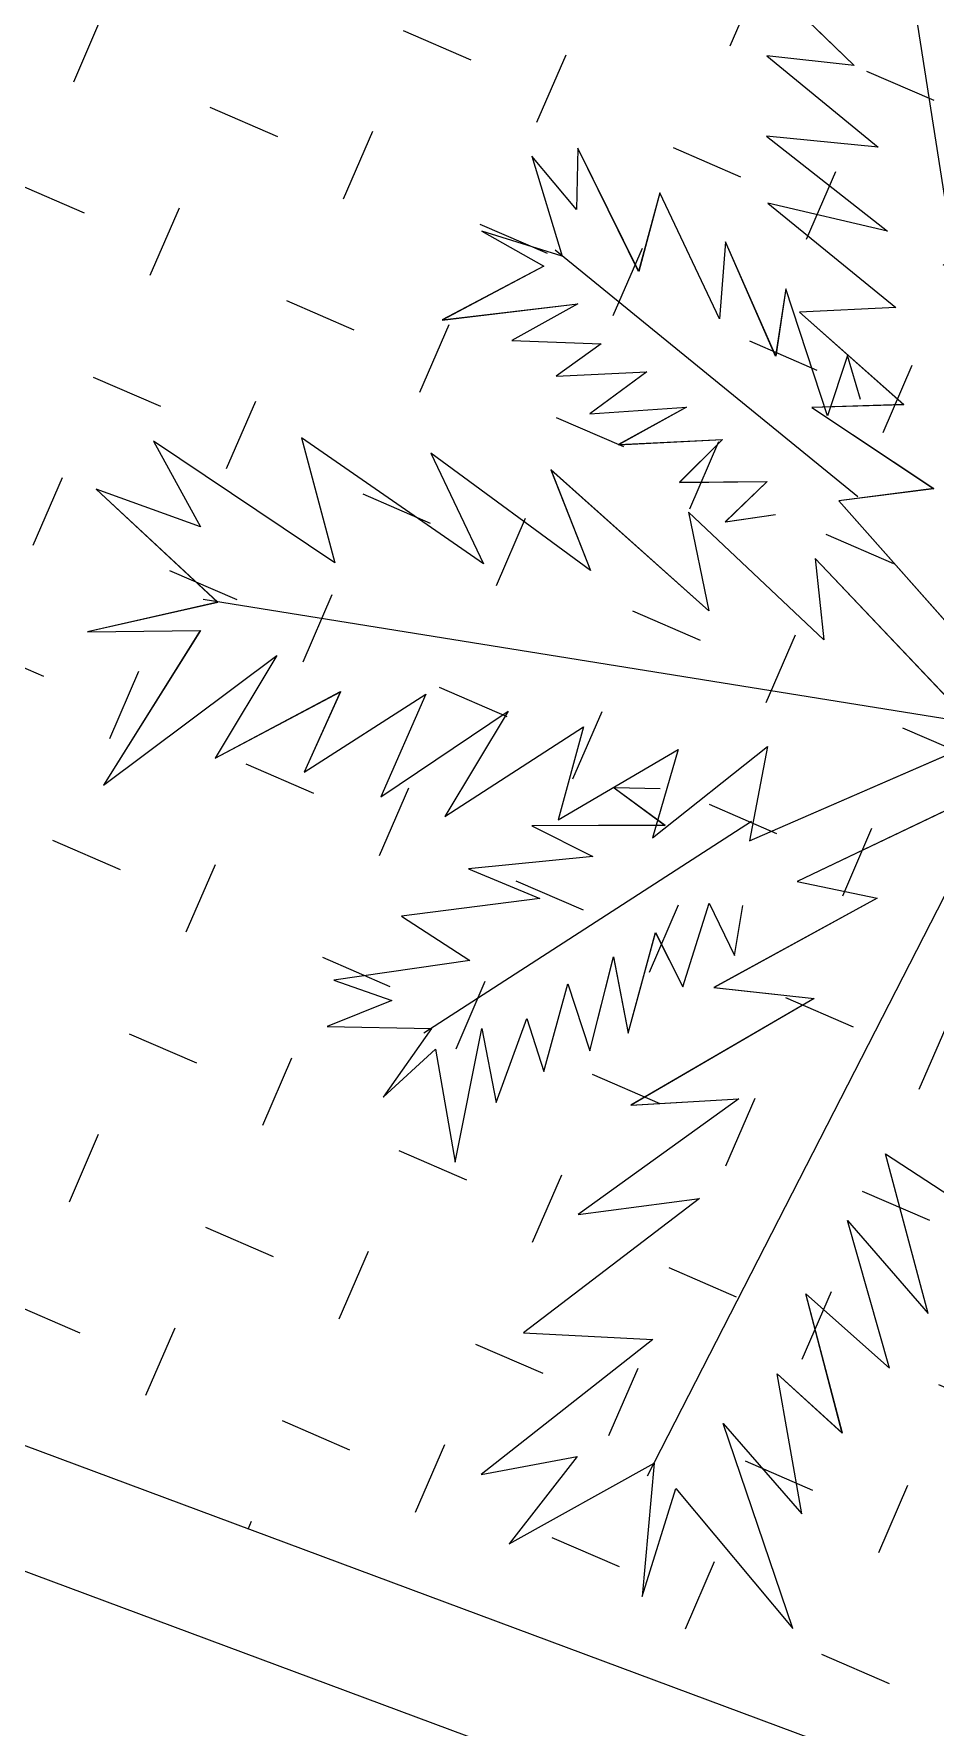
# Model space of a CAD drawing. Extents: x -2063571 to 559285, y 565862 to 1758715.
# Drawn here: x -2062798.1504 to -2062798.1117, y 566286.0753 to 566286.1478 of the extents above; entities that cross this region are included whole.
import ezdxf

# ---------------------------------------------------------------- set-up
doc = ezdxf.new("R2010")
doc.units = 0
doc.header["$MEASUREMENT"] = 0
for name, color, linetype, lineweight in [('CAY', 64, 'CONTINUOUS', 0), ('CHIA LO', 40, 'CONTINUOUS', 0), ('kichthuoc', 6, 'CONTINUOUS', 0), ('Lift', 1, 'CONTINUOUS', 0), ('Q-DUONG', 22, 'CONTINUOUS', 0)]:
    doc.layers.add(name, color=color, linetype=linetype, lineweight=lineweight)
pattern_1 = [(336.581345463, (-5630456.878, 1390305.53873), (0.328767986843, 0.130044649361), [0.125, -0.375]), (66.581345463, (-5630456.84548, 1390305.45654), (-0.130044649361, 0.328767986843), [0.125, -0.375])]

# ---------------------------------------------------------------- blocks, each defined once
blk = doc.blocks.new('cay CAU VUA')
at = {"layer": 'CAY'}
for p, q in [((-755.8692, 239.7561), (-752.7429, 240.2011)), ((-755.8692, 239.7561), (-758.1368, 237.5585)), ((-755.8692, 239.7561), (-754.4799, 236.9203)), ((-754.9908, 239.0967), (-753.6224, 238.5461)), ((-756.2248, 238.7169), (-756.3256, 237.2453))]:
    blk.add_line(p, q, dxfattribs=at)
for points in [[(-755.7215, 239.825), (-754.9054, 239.368), (-755.0277, 239.6518), (-754.3969, 239.3423), (-754.581, 239.6751), (-753.8522, 239.343), (-754.1077, 239.662), (-753.4002, 239.4175), (-753.7143, 239.7579), (-752.9161, 239.5068), (-753.1769, 239.9207), (-752.3862, 239.6857), (-752.6513, 239.9419), (-752.2335, 239.9225), (-752.7982, 240.1947), (-752.361, 240.4473), (-752.7672, 240.3162), (-752.5908, 240.9827), (-753.0711, 240.3207), (-752.9641, 240.76), (-753.3417, 240.3794), (-753.3009, 240.7101), (-753.652, 240.2932), (-753.6047, 240.7144), (-753.9687, 240.2624), (-753.8574, 240.7135), (-754.2576, 240.2348), (-754.2711, 240.5985)], [(-757.6293, 237.2363), (-757.5475, 237.7662), (-757.3862, 237.4747), (-757.3471, 238.0183), (-757.1378, 237.6498), (-757.1091, 238.2294), (-756.934, 237.799), (-756.8916, 238.4215), (-756.6668, 238.1352), (-756.609, 238.6582), (-756.3997, 238.3804), (-756.4155, 238.9343), (-756.1703, 238.667), (-755.9481, 239.6135), (-756.8769, 239.5035), (-756.6112, 239.3458), (-757.3034, 239.2255), (-756.9589, 239.0645), (-757.7437, 238.9047), (-757.3495, 238.7968), (-758.0656, 238.5788), (-757.6114, 238.488), (-758.4048, 238.2219)], [(-754.8919, 238.743), (-754.7953, 238.599), (-754.7909, 238.8385), (-754.4979, 238.4277), (-754.5368, 238.6822), (-754.2279, 238.3258), (-754.292, 238.6105), (-753.9357, 238.222), (-753.9475, 238.53), (-753.5902, 238.1526), (-753.6541, 238.3759), (-753.4324, 238.2336), (-753.6546, 238.56), (-753.3365, 238.56), (-753.5994, 238.6166), (-753.293, 238.9245), (-753.7637, 238.7148), (-753.5669, 238.9207), (-753.8928, 238.8321), (-753.7664, 238.9996), (-754.0893, 238.8829), (-753.9307, 239.0978), (-754.2717, 238.9659), (-754.0688, 239.1769), (-754.438, 239.0419), (-754.3307, 239.2446), (-754.6466, 239.144), (-754.5403, 239.3356), (-754.7128, 239.2528)], [(-756.5307, 238.5136), (-756.6378, 238.3772), (-756.4086, 238.447), (-756.7088, 238.0415), (-756.4787, 238.1571), (-756.7222, 237.7532), (-756.4713, 237.9021), (-756.7307, 237.4431), (-756.4414, 237.5496), (-756.69, 237.0932), (-756.4973, 237.2229), (-756.5641, 236.968), (-756.3223, 237.2803), (-756.224, 236.9777), (-756.2515, 237.2452), (-755.864, 237.0491), (-756.2089, 237.4319), (-755.9522, 237.3083), (-756.1371, 237.591), (-755.9388, 237.5224), (-756.1496, 237.7935), (-755.8962, 237.7091), (-756.127, 237.9926), (-755.8637, 237.8649), (-756.1061, 238.1743), (-755.8802, 238.1349), (-756.0735, 238.4042), (-755.8585, 238.3623), (-755.9904, 238.5008)]]:
    blk.add_lwpolyline(points, dxfattribs=at)
blk.add_lwpolyline([(-755.758, 239.637), (-755.9404, 238.7196), (-755.7083, 238.9236), (-755.8078, 238.228), (-755.5481, 238.506), (-755.6387, 237.7102), (-755.4143, 238.0518), (-755.4282, 237.3033), (-755.2016, 237.7072), (-755.1936, 236.8705), (-754.8806, 237.2465), (-754.8598, 236.4218), (-754.6981, 236.7532), (-754.5874, 236.3498), (-754.5031, 236.971), (-754.1277, 236.6332), (-754.3779, 236.979), (-753.6895, 237.0171), (-754.4675, 237.2694), (-754.0166, 237.3034), (-754.4953, 237.545), (-754.1682, 237.6083), (-754.6732, 237.8134), (-754.258, 237.8986), (-754.8003, 238.105), (-754.3369, 238.1386), (-754.9158, 238.3713), (-754.5741, 238.4966), (-755.0536, 238.7132), (-754.7248, 238.8264), (-755.2565, 238.9825), (-754.9264, 239.1331)], close=True, dxfattribs=at)
blk = doc.blocks.new('MB')
at = {"layer": 'Lift'}
h = blk.add_hatch(dxfattribs=at)
h.set_pattern_fill('CROSS', color=8, angle=336.5813, style=0)
h.set_pattern_definition([(336.581345463, (-5630456.878, 1390305.53873), (0.328767986843, 0.130044649361), [0.125, -0.375]), (66.581345463, (-5630456.84548, 1390305.45654), (-0.130044649361, 0.328767986843), [0.125, -0.375])])
h.paths.add_polyline_path([(336.9824, 626.3148, 0.414214), (335.9239, 628.6298), (327.3961, 631.8058, 0.414214), (325.081, 630.7473), (323.8944, 627.561, 0.414214), (324.953, 625.2459), (333.4807, 622.0699, 0.414214), (335.7958, 623.1285)])
h.paths.add_polyline_path([(328.9633, 627.4239), (330.9821, 626.672), (331.1139, 627.0258), (329.0951, 627.7777)], flags=24)
h = blk.add_hatch(dxfattribs=at)
h.set_pattern_fill('CROSS', color=8, angle=336.5813, style=0)
h.set_pattern_definition(pattern_1)
h.paths.add_polyline_path([(336.9824, 626.3148, 0.414214), (335.9239, 628.6298), (327.3961, 631.8058, 0.414214), (325.081, 630.7473), (323.8944, 627.561, 0.414214), (324.953, 625.2459), (333.4807, 622.0699, 0.414214), (335.7958, 623.1285)])
h.paths.add_polyline_path([(328.9633, 627.4239), (330.9821, 626.672), (331.1139, 627.0258), (329.0951, 627.7777)], flags=24)
h = blk.add_hatch(dxfattribs=at)
h.set_pattern_fill('CROSS', color=8, angle=336.5813, style=0)
h.set_pattern_definition(pattern_1)
h.paths.add_polyline_path([(336.9824, 626.3148, 0.414214), (335.9239, 628.6298), (327.3961, 631.8058, 0.414214), (325.081, 630.7473), (323.8944, 627.561, 0.414214), (324.953, 625.2459), (333.4807, 622.0699, 0.414214), (335.7958, 623.1285)])
h.paths.add_polyline_path([(328.9633, 627.4239), (330.9821, 626.672), (331.1139, 627.0258), (329.0951, 627.7777)], flags=24)
h = blk.add_hatch(dxfattribs=at)
h.set_pattern_fill('CROSS', color=8, angle=336.5813, style=0)
h.set_pattern_definition(pattern_1)
h.paths.add_polyline_path([(336.9824, 626.3148, 0.414214), (335.9239, 628.6298), (327.3961, 631.8058, 0.414214), (325.081, 630.7473), (323.8944, 627.561, 0.414214), (324.953, 625.2459), (333.4807, 622.0699, 0.414214), (335.7958, 623.1285)])
h.paths.add_polyline_path([(328.9633, 627.4239), (330.9821, 626.672), (331.1139, 627.0258), (329.0951, 627.7777)], flags=24)
h = blk.add_hatch(dxfattribs=at)
h.set_pattern_fill('CROSS', color=8, angle=336.5813, style=0)
h.set_pattern_definition(pattern_1)
h.paths.add_polyline_path([(336.9824, 626.3148, 0.414214), (335.9239, 628.6298), (327.3961, 631.8058, 0.414214), (325.081, 630.7473), (323.8944, 627.561, 0.414214), (324.953, 625.2459), (333.4807, 622.0699, 0.414214), (335.7958, 623.1285)])
h.paths.add_polyline_path([(328.9633, 627.4239), (330.9821, 626.672), (331.1139, 627.0258), (329.0951, 627.7777)], flags=24)
h = blk.add_hatch(dxfattribs=at)
h.set_pattern_fill('CROSS', color=8, angle=336.5813, style=0)
h.set_pattern_definition(pattern_1)
h.paths.add_polyline_path([(336.9824, 626.3148, 0.414214), (335.9239, 628.6298), (327.3961, 631.8058, 0.414214), (325.081, 630.7473), (323.8944, 627.561, 0.414214), (324.953, 625.2459), (333.4807, 622.0699, 0.414214), (335.7958, 623.1285)])
h.paths.add_polyline_path([(328.9633, 627.4239), (330.9821, 626.672), (331.1139, 627.0258), (329.0951, 627.7777)], flags=24)
h = blk.add_hatch(dxfattribs=at)
h.set_pattern_fill('CROSS', color=8, angle=336.5813, style=0)
h.set_pattern_definition(pattern_1)
h.paths.add_polyline_path([(336.9824, 626.3148, 0.414214), (335.9239, 628.6298), (327.3961, 631.8058, 0.414214), (325.081, 630.7473), (323.8944, 627.561, 0.414214), (324.953, 625.2459), (333.4807, 622.0699, 0.414214), (335.7958, 623.1285)])
h.paths.add_polyline_path([(328.9633, 627.4239), (330.9821, 626.672), (331.1139, 627.0258), (329.0951, 627.7777)], flags=24)
at = {"layer": 'CAY', "color": 8}
for p, q in [((329.5239, 625.3921, 0), (329.3049, 626.7961, 0)), ((329.5239, 625.3921, 0), (329.3049, 626.7961, 0)), ((329.5239, 625.3921, 0), (329.3049, 626.7961, 0)), ((329.5239, 625.3921, 0), (329.3049, 626.7961, 0)), ((329.5239, 625.3921, 0), (329.3049, 626.7961, 0)), ((329.0547, 626.6932, 0), (329.2282, 626.5256, 0)), ((329.0547, 626.6932, 0), (329.2282, 626.5256, 0)), ((329.0547, 626.6932, 0), (329.2282, 626.5256, 0)), ((329.0547, 626.6932, 0), (329.2282, 626.5256, 0)), ((329.0547, 626.6932, 0), (329.2282, 626.5256, 0)), ((329.2282, 626.5256, 0), (329.0792, 626.5419, 0)), ((329.0792, 626.5419, 0), (329.2689, 626.3865, 0)), ((329.2282, 626.5256, 0), (329.0792, 626.5419, 0)), ((329.0792, 626.5419, 0), (329.2689, 626.3865, 0)), ((329.2282, 626.5256, 0), (329.0792, 626.5419, 0)), ((329.0792, 626.5419, 0), (329.2689, 626.3865, 0)), ((329.2282, 626.5256, 0), (329.0792, 626.5419, 0)), ((329.0792, 626.5419, 0), (329.2689, 626.3865, 0)), ((329.2282, 626.5256, 0), (329.0792, 626.5419, 0)), ((329.0792, 626.5419, 0), (329.2689, 626.3865, 0)), ((328.7583, 626.3851, 0), (328.7559, 626.2806, 0)), ((328.7583, 626.3851, 0), (328.7559, 626.2806, 0)), ((328.7583, 626.3851, 0), (328.7559, 626.2806, 0)), ((328.7583, 626.3851, 0), (328.7559, 626.2806, 0)), ((328.7583, 626.3851, 0), (328.7559, 626.2806, 0)), ((328.8615, 626.1753, 0), (328.7583, 626.3851, 0)), ((328.8615, 626.1753, 0), (328.7583, 626.3851, 0)), ((328.8615, 626.1753, 0), (328.7583, 626.3851, 0)), ((328.8615, 626.1753, 0), (328.7583, 626.3851, 0)), ((328.8615, 626.1753, 0), (328.7583, 626.3851, 0)), ((329.2689, 626.3865, 0), (329.0791, 626.4052, 0)), ((329.0791, 626.4052, 0), (329.2847, 626.2442, 0)), ((329.2689, 626.3865, 0), (329.0791, 626.4052, 0)), ((329.0791, 626.4052, 0), (329.2847, 626.2442, 0)), ((329.2689, 626.3865, 0), (329.0791, 626.4052, 0)), ((329.0791, 626.4052, 0), (329.2847, 626.2442, 0)), ((329.2689, 626.3865, 0), (329.0791, 626.4052, 0)), ((329.0791, 626.4052, 0), (329.2847, 626.2442, 0)), ((329.2689, 626.3865, 0), (329.0791, 626.4052, 0)), ((329.0791, 626.4052, 0), (329.2847, 626.2442, 0)), ((328.7559, 626.2806, 0), (328.6796, 626.3713, 0)), ((328.6796, 626.3713, 0), (328.7316, 626.2014, 0)), ((328.7559, 626.2806, 0), (328.6796, 626.3713, 0)), ((328.6796, 626.3713, 0), (328.7316, 626.2014, 0)), ((328.7559, 626.2806, 0), (328.6796, 626.3713, 0)), ((328.6796, 626.3713, 0), (328.7316, 626.2014, 0)), ((328.7559, 626.2806, 0), (328.6796, 626.3713, 0)), ((328.6796, 626.3713, 0), (328.7316, 626.2014, 0)), ((328.7559, 626.2806, 0), (328.6796, 626.3713, 0)), ((328.6796, 626.3713, 0), (328.7316, 626.2014, 0)), ((328.8975, 626.3092, 0), (328.8615, 626.1753, 0)), ((328.8975, 626.3092, 0), (328.8615, 626.1753, 0)), ((328.8975, 626.3092, 0), (328.8615, 626.1753, 0)), ((328.8975, 626.3092, 0), (328.8615, 626.1753, 0)), ((328.8975, 626.3092, 0), (328.8615, 626.1753, 0)), ((328.9988, 626.0947, 0), (328.8975, 626.3092, 0)), ((328.9988, 626.0947, 0), (328.8975, 626.3092, 0)), ((328.9988, 626.0947, 0), (328.8975, 626.3092, 0)), ((328.9988, 626.0947, 0), (328.8975, 626.3092, 0)), ((328.9988, 626.0947, 0), (328.8975, 626.3092, 0)), ((329.2847, 626.2442, 0), (329.081, 626.2916, 0)), ((329.081, 626.2916, 0), (329.2988, 626.1144, 0)), ((329.2847, 626.2442, 0), (329.081, 626.2916, 0)), ((329.081, 626.2916, 0), (329.2988, 626.1144, 0)), ((329.2847, 626.2442, 0), (329.081, 626.2916, 0)), ((329.081, 626.2916, 0), (329.2988, 626.1144, 0)), ((329.2847, 626.2442, 0), (329.081, 626.2916, 0)), ((329.081, 626.2916, 0), (329.2988, 626.1144, 0)), ((329.2847, 626.2442, 0), (329.081, 626.2916, 0)), ((329.081, 626.2916, 0), (329.2988, 626.1144, 0)), ((328.7316, 626.2014, 0), (328.5949, 626.2438, 0)), ((328.5949, 626.2438, 0), (328.7003, 626.1844, 0)), ((328.7316, 626.2014, 0), (328.5949, 626.2438, 0)), ((328.5949, 626.2438, 0), (328.7003, 626.1844, 0)), ((328.7316, 626.2014, 0), (328.5949, 626.2438, 0)), ((328.5949, 626.2438, 0), (328.7003, 626.1844, 0)), ((328.7316, 626.2014, 0), (328.5949, 626.2438, 0)), ((328.5949, 626.2438, 0), (328.7003, 626.1844, 0)), ((328.7316, 626.2014, 0), (328.5949, 626.2438, 0)), ((328.5949, 626.2438, 0), (328.7003, 626.1844, 0)), ((329.2343, 625.7926, 0), (328.7196, 626.2117, 0)), ((329.2343, 625.7926, 0), (328.7196, 626.2117, 0)), ((329.2343, 625.7926, 0), (328.7196, 626.2117, 0)), ((329.2343, 625.7926, 0), (328.7196, 626.2117, 0)), ((329.2343, 625.7926, 0), (328.7196, 626.2117, 0)), ((329.0092, 626.2256, 0), (328.9988, 626.0947, 0)), ((329.0092, 626.2256, 0), (328.9988, 626.0947, 0)), ((329.0092, 626.2256, 0), (328.9988, 626.0947, 0)), ((329.0092, 626.2256, 0), (328.9988, 626.0947, 0)), ((329.0092, 626.2256, 0), (328.9988, 626.0947, 0)), ((329.0945, 626.0313, 0), (329.0092, 626.2256, 0)), ((329.0945, 626.0313, 0), (329.0092, 626.2256, 0)), ((329.0945, 626.0313, 0), (329.0092, 626.2256, 0)), ((329.0945, 626.0313, 0), (329.0092, 626.2256, 0)), ((329.0945, 626.0313, 0), (329.0092, 626.2256, 0)), ((328.7003, 626.1844, 0), (328.5276, 626.0929, 0)), ((328.7003, 626.1844, 0), (328.5276, 626.0929, 0)), ((328.7003, 626.1844, 0), (328.5276, 626.0929, 0)), ((328.7003, 626.1844, 0), (328.5276, 626.0929, 0)), ((328.7003, 626.1844, 0), (328.5276, 626.0929, 0)), ((328.5276, 626.0929, 0), (328.7579, 626.1203, 0)), ((328.5276, 626.0929, 0), (328.7579, 626.1203, 0)), ((328.5276, 626.0929, 0), (328.7579, 626.1203, 0)), ((328.5276, 626.0929, 0), (328.7579, 626.1203, 0)), ((328.5276, 626.0929, 0), (328.7579, 626.1203, 0)), ((328.7579, 626.1203, 0), (328.6458, 626.0581, 0)), ((328.7579, 626.1203, 0), (328.6458, 626.0581, 0)), ((328.7579, 626.1203, 0), (328.6458, 626.0581, 0)), ((328.7579, 626.1203, 0), (328.6458, 626.0581, 0)), ((328.7579, 626.1203, 0), (328.6458, 626.0581, 0)), ((329.1117, 626.1458, 0), (329.0945, 626.0313, 0)), ((329.1117, 626.1458, 0), (329.0945, 626.0313, 0)), ((329.1117, 626.1458, 0), (329.0945, 626.0313, 0)), ((329.1117, 626.1458, 0), (329.0945, 626.0313, 0)), ((329.1117, 626.1458, 0), (329.0945, 626.0313, 0)), ((329.1828, 625.9302, 0), (329.1117, 626.1458, 0)), ((329.1828, 625.9302, 0), (329.1117, 626.1458, 0)), ((329.1828, 625.9302, 0), (329.1117, 626.1458, 0)), ((329.1828, 625.9302, 0), (329.1117, 626.1458, 0)), ((329.1828, 625.9302, 0), (329.1117, 626.1458, 0)), ((329.2988, 626.1144, 0), (329.1352, 626.1061, 0)), ((329.2988, 626.1144, 0), (329.1352, 626.1061, 0)), ((329.2988, 626.1144, 0), (329.1352, 626.1061, 0)), ((329.2988, 626.1144, 0), (329.1352, 626.1061, 0)), ((329.2988, 626.1144, 0), (329.1352, 626.1061, 0)), ((329.1352, 626.1061, 0), (329.3125, 625.949, 0)), ((329.1352, 626.1061, 0), (329.3125, 625.949, 0)), ((329.1352, 626.1061, 0), (329.3125, 625.949, 0)), ((329.1352, 626.1061, 0), (329.3125, 625.949, 0)), ((329.1352, 626.1061, 0), (329.3125, 625.949, 0)), ((328.6458, 626.0581, 0), (328.7977, 626.0527, 0)), ((328.6458, 626.0581, 0), (328.7977, 626.0527, 0)), ((328.6458, 626.0581, 0), (328.7977, 626.0527, 0)), ((328.6458, 626.0581, 0), (328.7977, 626.0527, 0)), ((328.6458, 626.0581, 0), (328.7977, 626.0527, 0)), ((328.7977, 626.0527, 0), (328.721, 625.9975, 0)), ((328.7977, 626.0527, 0), (328.721, 625.9975, 0)), ((328.7977, 626.0527, 0), (328.721, 625.9975, 0)), ((328.7977, 626.0527, 0), (328.721, 625.9975, 0)), ((328.7977, 626.0527, 0), (328.721, 625.9975, 0)), ((328.721, 625.9975, 0), (328.8754, 626.0047, 0)), ((328.721, 625.9975, 0), (328.8754, 626.0047, 0)), ((328.721, 625.9975, 0), (328.8754, 626.0047, 0)), ((328.721, 625.9975, 0), (328.8754, 626.0047, 0)), ((328.721, 625.9975, 0), (328.8754, 626.0047, 0)), ((328.8754, 626.0047, 0), (328.7786, 625.9335, 0)), ((328.8754, 626.0047, 0), (328.7786, 625.9335, 0)), ((328.8754, 626.0047, 0), (328.7786, 625.9335, 0)), ((328.8754, 626.0047, 0), (328.7786, 625.9335, 0)), ((328.8754, 626.0047, 0), (328.7786, 625.9335, 0)), ((329.2167, 626.0326, 0), (329.1828, 625.9302, 0)), ((329.2167, 626.0326, 0), (329.1828, 625.9302, 0)), ((329.2167, 626.0326, 0), (329.1828, 625.9302, 0)), ((329.2167, 626.0326, 0), (329.1828, 625.9302, 0)), ((329.2167, 626.0326, 0), (329.1828, 625.9302, 0)), ((329.239, 625.9578, 0), (329.2167, 626.0326, 0)), ((329.239, 625.9578, 0), (329.2167, 626.0326, 0)), ((329.239, 625.9578, 0), (329.2167, 626.0326, 0)), ((329.239, 625.9578, 0), (329.2167, 626.0326, 0)), ((329.239, 625.9578, 0), (329.2167, 626.0326, 0)), ((329.3125, 625.949, 0), (329.156, 625.9442, 0)), ((329.3125, 625.949, 0), (329.156, 625.9442, 0)), ((329.3125, 625.949, 0), (329.156, 625.9442, 0)), ((329.3125, 625.949, 0), (329.156, 625.9442, 0)), ((329.3125, 625.949, 0), (329.156, 625.9442, 0)), ((328.7786, 625.9335, 0), (328.9427, 625.9447, 0)), ((328.7786, 625.9335, 0), (328.9427, 625.9447, 0)), ((328.7786, 625.9335, 0), (328.9427, 625.9447, 0)), ((328.7786, 625.9335, 0), (328.9427, 625.9447, 0)), ((328.7786, 625.9335, 0), (328.9427, 625.9447, 0)), ((328.9427, 625.9447, 0), (328.8274, 625.881, 0)), ((328.9427, 625.9447, 0), (328.8274, 625.881, 0)), ((328.9427, 625.9447, 0), (328.8274, 625.881, 0)), ((328.9427, 625.9447, 0), (328.8274, 625.881, 0)), ((328.9427, 625.9447, 0), (328.8274, 625.881, 0)), ((329.156, 625.9442, 0), (329.3637, 625.8062, 0)), ((329.156, 625.9442, 0), (329.3637, 625.8062, 0)), ((329.156, 625.9442, 0), (329.3637, 625.8062, 0)), ((329.156, 625.9442, 0), (329.3637, 625.8062, 0)), ((329.156, 625.9442, 0), (329.3637, 625.8062, 0)), ((328.5976, 625.6786, 0), (328.2879, 625.8929, 0)), ((328.2879, 625.8929, 0), (328.3449, 625.6802, 0)), ((328.5976, 625.6786, 0), (328.2879, 625.8929, 0)), ((328.2879, 625.8929, 0), (328.3449, 625.6802, 0)), ((328.5976, 625.6786, 0), (328.2879, 625.8929, 0)), ((328.2879, 625.8929, 0), (328.3449, 625.6802, 0)), ((328.5976, 625.6786, 0), (328.2879, 625.8929, 0)), ((328.2879, 625.8929, 0), (328.3449, 625.6802, 0)), ((328.5976, 625.6786, 0), (328.2879, 625.8929, 0)), ((328.2879, 625.8929, 0), (328.3449, 625.6802, 0)), ((328.8274, 625.881, 0), (329.004, 625.8898, 0)), ((328.8274, 625.881, 0), (329.004, 625.8898, 0)), ((328.8274, 625.881, 0), (329.004, 625.8898, 0)), ((328.8274, 625.881, 0), (329.004, 625.8898, 0)), ((328.8274, 625.881, 0), (329.004, 625.8898, 0)), ((329.004, 625.8898, 0), (328.9309, 625.817, 0)), ((329.004, 625.8898, 0), (328.9309, 625.817, 0)), ((329.004, 625.8898, 0), (328.9309, 625.817, 0)), ((329.004, 625.8898, 0), (328.9309, 625.817, 0)), ((329.004, 625.8898, 0), (328.9309, 625.817, 0)), ((328.3449, 625.6802, 0), (328.0364, 625.8867, 0)), ((328.0364, 625.8867, 0), (328.1162, 625.7412, 0)), ((328.3449, 625.6802, 0), (328.0364, 625.8867, 0)), ((328.0364, 625.8867, 0), (328.1162, 625.7412, 0)), ((328.3449, 625.6802, 0), (328.0364, 625.8867, 0)), ((328.0364, 625.8867, 0), (328.1162, 625.7412, 0)), ((328.3449, 625.6802, 0), (328.0364, 625.8867, 0)), ((328.0364, 625.8867, 0), (328.1162, 625.7412, 0)), ((328.3449, 625.6802, 0), (328.0364, 625.8867, 0)), ((328.0364, 625.8867, 0), (328.1162, 625.7412, 0)), ((328.7794, 625.6673, 0), (328.5079, 625.8668, 0)), ((328.5079, 625.8668, 0), (328.5976, 625.6786, 0)), ((328.7794, 625.6673, 0), (328.5079, 625.8668, 0)), ((328.5079, 625.8668, 0), (328.5976, 625.6786, 0)), ((328.7794, 625.6673, 0), (328.5079, 625.8668, 0)), ((328.5079, 625.8668, 0), (328.5976, 625.6786, 0)), ((328.7794, 625.6673, 0), (328.5079, 625.8668, 0)), ((328.5079, 625.8668, 0), (328.5976, 625.6786, 0)), ((328.7794, 625.6673, 0), (328.5079, 625.8668, 0)), ((328.5079, 625.8668, 0), (328.5976, 625.6786, 0)), ((328.9811, 625.5986, 0), (328.7121, 625.8385, 0)), ((328.7121, 625.8385, 0), (328.7794, 625.6673, 0)), ((328.9811, 625.5986, 0), (328.7121, 625.8385, 0)), ((328.7121, 625.8385, 0), (328.7794, 625.6673, 0)), ((328.9811, 625.5986, 0), (328.7121, 625.8385, 0)), ((328.7121, 625.8385, 0), (328.7794, 625.6673, 0)), ((328.9811, 625.5986, 0), (328.7121, 625.8385, 0)), ((328.7121, 625.8385, 0), (328.7794, 625.6673, 0)), ((328.9811, 625.5986, 0), (328.7121, 625.8385, 0)), ((328.7121, 625.8385, 0), (328.7794, 625.6673, 0)), ((328.1162, 625.7412, 0), (327.9392, 625.8053, 0)), ((327.9392, 625.8053, 0), (328.1456, 625.613, 0)), ((328.1162, 625.7412, 0), (327.9392, 625.8053, 0)), ((327.9392, 625.8053, 0), (328.1456, 625.613, 0)), ((328.1162, 625.7412, 0), (327.9392, 625.8053, 0)), ((327.9392, 625.8053, 0), (328.1456, 625.613, 0)), ((328.1162, 625.7412, 0), (327.9392, 625.8053, 0)), ((327.9392, 625.8053, 0), (328.1456, 625.613, 0)), ((328.1162, 625.7412, 0), (327.9392, 625.8053, 0)), ((327.9392, 625.8053, 0), (328.1456, 625.613, 0)), ((328.9309, 625.817, 0), (329.0801, 625.8182, 0)), ((328.9309, 625.817, 0), (329.0801, 625.8182, 0)), ((328.9309, 625.817, 0), (329.0801, 625.8182, 0)), ((328.9309, 625.817, 0), (329.0801, 625.8182, 0)), ((328.9309, 625.817, 0), (329.0801, 625.8182, 0)), ((329.0801, 625.8182, 0), (329.0089, 625.75, 0)), ((329.0801, 625.8182, 0), (329.0089, 625.75, 0)), ((329.0801, 625.8182, 0), (329.0089, 625.75, 0)), ((329.0801, 625.8182, 0), (329.0089, 625.75, 0)), ((329.0801, 625.8182, 0), (329.0089, 625.75, 0)), ((329.3637, 625.8062, 0), (329.2018, 625.7855, 0)), ((329.3637, 625.8062, 0), (329.2018, 625.7855, 0)), ((329.3637, 625.8062, 0), (329.2018, 625.7855, 0)), ((329.3637, 625.8062, 0), (329.2018, 625.7855, 0)), ((329.3637, 625.8062, 0), (329.2018, 625.7855, 0)), ((329.2018, 625.7855, 0), (329.492, 625.4581, 0)), ((329.2018, 625.7855, 0), (329.492, 625.4581, 0)), ((329.2018, 625.7855, 0), (329.492, 625.4581, 0)), ((329.2018, 625.7855, 0), (329.492, 625.4581, 0)), ((329.2018, 625.7855, 0), (329.492, 625.4581, 0)), ((329.1762, 625.5491, 0), (328.9464, 625.7662, 0)), ((328.9464, 625.7662, 0), (328.9811, 625.5986, 0)), ((329.1762, 625.5491, 0), (328.9464, 625.7662, 0)), ((328.9464, 625.7662, 0), (328.9811, 625.5986, 0)), ((329.1762, 625.5491, 0), (328.9464, 625.7662, 0)), ((328.9464, 625.7662, 0), (328.9811, 625.5986, 0)), ((329.1762, 625.5491, 0), (328.9464, 625.7662, 0)), ((328.9464, 625.7662, 0), (328.9811, 625.5986, 0)), ((329.1762, 625.5491, 0), (328.9464, 625.7662, 0)), ((328.9464, 625.7662, 0), (328.9811, 625.5986, 0)), ((329.0089, 625.75, 0), (329.094, 625.7625, 0)), ((329.0089, 625.75, 0), (329.094, 625.7625, 0)), ((329.0089, 625.75, 0), (329.094, 625.7625, 0)), ((329.0089, 625.75, 0), (329.094, 625.7625, 0)), ((329.0089, 625.75, 0), (329.094, 625.7625, 0)), ((329.4513, 625.3822, 0), (329.1615, 625.6873, 0)), ((329.1615, 625.6873, 0), (329.1762, 625.5491, 0)), ((329.4513, 625.3822, 0), (329.1615, 625.6873, 0)), ((329.1615, 625.6873, 0), (329.1762, 625.5491, 0)), ((329.4513, 625.3822, 0), (329.1615, 625.6873, 0)), ((329.1615, 625.6873, 0), (329.1762, 625.5491, 0)), ((329.4513, 625.3822, 0), (329.1615, 625.6873, 0)), ((329.1615, 625.6873, 0), (329.1762, 625.5491, 0)), ((329.4513, 625.3822, 0), (329.1615, 625.6873, 0)), ((329.1615, 625.6873, 0), (329.1762, 625.5491, 0)), ((328.1456, 625.613, 0), (327.924, 625.5627, 0)), ((328.1456, 625.613, 0), (327.924, 625.5627, 0)), ((328.1456, 625.613, 0), (327.924, 625.5627, 0)), ((328.1456, 625.613, 0), (327.924, 625.5627, 0)), ((328.1456, 625.613, 0), (327.924, 625.5627, 0)), ((329.5239, 625.3921, 0), (328.1209, 625.6176, 0)), ((329.5239, 625.3921, 0), (328.1209, 625.6176, 0)), ((329.5239, 625.3921, 0), (328.1209, 625.6176, 0)), ((329.5239, 625.3921, 0), (328.1209, 625.6176, 0)), ((329.5239, 625.3921, 0), (328.1209, 625.6176, 0)), ((327.924, 625.5627, 0), (328.1161, 625.5649, 0)), ((327.924, 625.5627, 0), (328.1161, 625.5649, 0)), ((327.924, 625.5627, 0), (328.1161, 625.5649, 0)), ((327.924, 625.5627, 0), (328.1161, 625.5649, 0)), ((327.924, 625.5627, 0), (328.1161, 625.5649, 0)), ((328.1161, 625.5649, 0), (327.9514, 625.302, 0)), ((328.1161, 625.5649, 0), (327.9514, 625.302, 0)), ((328.1161, 625.5649, 0), (327.9514, 625.302, 0)), ((328.1161, 625.5649, 0), (327.9514, 625.302, 0)), ((328.1161, 625.5649, 0), (327.9514, 625.302, 0)), ((327.9514, 625.302, 0), (328.2461, 625.5225, 0)), ((327.9514, 625.302, 0), (328.2461, 625.5225, 0)), ((327.9514, 625.302, 0), (328.2461, 625.5225, 0)), ((327.9514, 625.302, 0), (328.2461, 625.5225, 0)), ((327.9514, 625.302, 0), (328.2461, 625.5225, 0)), ((328.2461, 625.5225, 0), (328.1415, 625.3479, 0)), ((328.2461, 625.5225, 0), (328.1415, 625.3479, 0)), ((328.2461, 625.5225, 0), (328.1415, 625.3479, 0)), ((328.2461, 625.5225, 0), (328.1415, 625.3479, 0)), ((328.2461, 625.5225, 0), (328.1415, 625.3479, 0)), ((328.1415, 625.3479, 0), (328.3546, 625.4611, 0)), ((328.1415, 625.3479, 0), (328.3546, 625.4611, 0)), ((328.1415, 625.3479, 0), (328.3546, 625.4611, 0)), ((328.1415, 625.3479, 0), (328.3546, 625.4611, 0)), ((328.1415, 625.3479, 0), (328.3546, 625.4611, 0)), ((328.3546, 625.4611, 0), (328.2929, 625.3245, 0)), ((328.3546, 625.4611, 0), (328.2929, 625.3245, 0)), ((328.3546, 625.4611, 0), (328.2929, 625.3245, 0)), ((328.3546, 625.4611, 0), (328.2929, 625.3245, 0)), ((328.3546, 625.4611, 0), (328.2929, 625.3245, 0)), ((328.2929, 625.3245, 0), (328.4994, 625.4568, 0)), ((328.2929, 625.3245, 0), (328.4994, 625.4568, 0)), ((328.2929, 625.3245, 0), (328.4994, 625.4568, 0)), ((328.2929, 625.3245, 0), (328.4994, 625.4568, 0)), ((328.2929, 625.3245, 0), (328.4994, 625.4568, 0)), ((328.4994, 625.4568, 0), (328.4229, 625.2821, 0)), ((328.4994, 625.4568, 0), (328.4229, 625.2821, 0)), ((328.4994, 625.4568, 0), (328.4229, 625.2821, 0)), ((328.4994, 625.4568, 0), (328.4229, 625.2821, 0)), ((328.4994, 625.4568, 0), (328.4229, 625.2821, 0)), ((328.4229, 625.2821, 0), (328.6396, 625.4279, 0)), ((328.4229, 625.2821, 0), (328.6396, 625.4279, 0)), ((328.4229, 625.2821, 0), (328.6396, 625.4279, 0)), ((328.4229, 625.2821, 0), (328.6396, 625.4279, 0)), ((328.4229, 625.2821, 0), (328.6396, 625.4279, 0)), ((328.6396, 625.4279, 0), (328.5316, 625.2488, 0)), ((328.6396, 625.4279, 0), (328.5316, 625.2488, 0)), ((328.6396, 625.4279, 0), (328.5316, 625.2488, 0)), ((328.6396, 625.4279, 0), (328.5316, 625.2488, 0)), ((328.6396, 625.4279, 0), (328.5316, 625.2488, 0)), ((328.5316, 625.2488, 0), (328.7675, 625.4012, 0)), ((328.5316, 625.2488, 0), (328.7675, 625.4012, 0)), ((328.5316, 625.2488, 0), (328.7675, 625.4012, 0)), ((328.5316, 625.2488, 0), (328.7675, 625.4012, 0)), ((328.5316, 625.2488, 0), (328.7675, 625.4012, 0)), ((328.7675, 625.4012, 0), (328.7248, 625.243, 0)), ((328.7675, 625.4012, 0), (328.7248, 625.243, 0)), ((328.7675, 625.4012, 0), (328.7248, 625.243, 0)), ((328.7675, 625.4012, 0), (328.7248, 625.243, 0)), ((328.7675, 625.4012, 0), (328.7248, 625.243, 0)), ((329.5239, 625.3921, 0), (328.8759, 624.1275, 0)), ((329.5239, 625.3921, 0), (328.8759, 624.1275, 0)), ((329.5239, 625.3921, 0), (328.8759, 624.1275, 0)), ((329.5239, 625.3921, 0), (328.8759, 624.1275, 0)), ((329.5239, 625.3921, 0), (328.8759, 624.1275, 0)), ((329.0502, 625.2073, 0), (329.4513, 625.3822, 0)), ((329.0502, 625.2073, 0), (329.4513, 625.3822, 0)), ((329.0502, 625.2073, 0), (329.4513, 625.3822, 0)), ((329.0502, 625.2073, 0), (329.4513, 625.3822, 0)), ((329.0502, 625.2073, 0), (329.4513, 625.3822, 0)), ((328.7248, 625.243, 0), (328.9289, 625.3631, 0)), ((328.7248, 625.243, 0), (328.9289, 625.3631, 0)), ((328.7248, 625.243, 0), (328.9289, 625.3631, 0)), ((328.7248, 625.243, 0), (328.9289, 625.3631, 0)), ((328.7248, 625.243, 0), (328.9289, 625.3631, 0)), ((328.8852, 625.2128, 0), (329.0806, 625.3677, 0)), ((328.8852, 625.2128, 0), (329.0806, 625.3677, 0)), ((328.8852, 625.2128, 0), (329.0806, 625.3677, 0)), ((328.8852, 625.2128, 0), (329.0806, 625.3677, 0)), ((328.8852, 625.2128, 0), (329.0806, 625.3677, 0)), ((328.9289, 625.3631, 0), (328.8852, 625.2128, 0)), ((328.9289, 625.3631, 0), (328.8852, 625.2128, 0)), ((328.9289, 625.3631, 0), (328.8852, 625.2128, 0)), ((328.9289, 625.3631, 0), (328.8852, 625.2128, 0)), ((328.9289, 625.3631, 0), (328.8852, 625.2128, 0)), ((329.0806, 625.3677, 0), (329.0502, 625.2073, 0)), ((329.0806, 625.3677, 0), (329.0502, 625.2073, 0)), ((329.0806, 625.3677, 0), (329.0502, 625.2073, 0)), ((329.0806, 625.3677, 0), (329.0502, 625.2073, 0)), ((329.0806, 625.3677, 0), (329.0502, 625.2073, 0)), ((329.5109, 625.3199, 0), (329.1311, 625.1386, 0)), ((329.5109, 625.3199, 0), (329.1311, 625.1386, 0)), ((329.5109, 625.3199, 0), (329.1311, 625.1386, 0)), ((329.5109, 625.3199, 0), (329.1311, 625.1386, 0)), ((329.5109, 625.3199, 0), (329.1311, 625.1386, 0)), ((328.8979, 625.2959, 0), (328.8199, 625.2978, 0)), ((328.8199, 625.2978, 0), (328.9068, 625.2339, 0)), ((328.8979, 625.2959, 0), (328.8199, 625.2978, 0)), ((328.8199, 625.2978, 0), (328.9068, 625.2339, 0)), ((328.8979, 625.2959, 0), (328.8199, 625.2978, 0)), ((328.8199, 625.2978, 0), (328.9068, 625.2339, 0)), ((328.8979, 625.2959, 0), (328.8199, 625.2978, 0)), ((328.8199, 625.2978, 0), (328.9068, 625.2339, 0)), ((328.8979, 625.2959, 0), (328.8199, 625.2978, 0)), ((328.8199, 625.2978, 0), (328.9068, 625.2339, 0)), ((329.0535, 625.2404, 0), (328.4959, 624.8804, 0)), ((329.0535, 625.2404, 0), (328.4959, 624.8804, 0)), ((329.0535, 625.2404, 0), (328.4959, 624.8804, 0)), ((329.0535, 625.2404, 0), (328.4959, 624.8804, 0)), ((329.0535, 625.2404, 0), (328.4959, 624.8804, 0)), ((328.9068, 625.2339, 0), (328.6797, 625.2329, 0)), ((328.9068, 625.2339, 0), (328.6797, 625.2329, 0)), ((328.9068, 625.2339, 0), (328.6797, 625.2329, 0)), ((328.9068, 625.2339, 0), (328.6797, 625.2329, 0)), ((328.9068, 625.2339, 0), (328.6797, 625.2329, 0)), ((328.6797, 625.2329, 0), (328.7834, 625.1811, 0)), ((328.6797, 625.2329, 0), (328.7834, 625.1811, 0)), ((328.6797, 625.2329, 0), (328.7834, 625.1811, 0)), ((328.6797, 625.2329, 0), (328.7834, 625.1811, 0)), ((328.6797, 625.2329, 0), (328.7834, 625.1811, 0)), ((328.7834, 625.1811, 0), (328.5722, 625.1601, 0)), ((328.7834, 625.1811, 0), (328.5722, 625.1601, 0)), ((328.7834, 625.1811, 0), (328.5722, 625.1601, 0)), ((328.7834, 625.1811, 0), (328.5722, 625.1601, 0)), ((328.7834, 625.1811, 0), (328.5722, 625.1601, 0)), ((328.5722, 625.1601, 0), (328.6934, 625.1098, 0)), ((328.5722, 625.1601, 0), (328.6934, 625.1098, 0)), ((328.5722, 625.1601, 0), (328.6934, 625.1098, 0)), ((328.5722, 625.1601, 0), (328.6934, 625.1098, 0)), ((328.5722, 625.1601, 0), (328.6934, 625.1098, 0)), ((329.1311, 625.1386, 0), (329.2672, 625.1099, 0)), ((329.1311, 625.1386, 0), (329.2672, 625.1099, 0)), ((329.1311, 625.1386, 0), (329.2672, 625.1099, 0)), ((329.1311, 625.1386, 0), (329.2672, 625.1099, 0)), ((329.1311, 625.1386, 0), (329.2672, 625.1099, 0)), ((328.6934, 625.1098, 0), (328.4581, 625.0797, 0)), ((328.6934, 625.1098, 0), (328.4581, 625.0797, 0)), ((328.6934, 625.1098, 0), (328.4581, 625.0797, 0)), ((328.6934, 625.1098, 0), (328.4581, 625.0797, 0)), ((328.6934, 625.1098, 0), (328.4581, 625.0797, 0)), ((328.9366, 624.9594, 0), (328.9816, 625.1016, 0)), ((328.9366, 624.9594, 0), (328.9816, 625.1016, 0)), ((328.9366, 624.9594, 0), (328.9816, 625.1016, 0)), ((328.9366, 624.9594, 0), (328.9816, 625.1016, 0)), ((328.9366, 624.9594, 0), (328.9816, 625.1016, 0)), ((328.9816, 625.1016, 0), (329.0244, 625.0128, 0)), ((328.9816, 625.1016, 0), (329.0244, 625.0128, 0)), ((328.9816, 625.1016, 0), (329.0244, 625.0128, 0)), ((328.9816, 625.1016, 0), (329.0244, 625.0128, 0)), ((328.9816, 625.1016, 0), (329.0244, 625.0128, 0)), ((329.2672, 625.1099, 0), (328.9896, 624.9584, 0)), ((329.2672, 625.1099, 0), (328.9896, 624.9584, 0)), ((329.2672, 625.1099, 0), (328.9896, 624.9584, 0)), ((329.2672, 625.1099, 0), (328.9896, 624.9584, 0)), ((329.2672, 625.1099, 0), (328.9896, 624.9584, 0)), ((329.0244, 625.0128, 0), (329.0388, 625.0977, 0)), ((329.0244, 625.0128, 0), (329.0388, 625.0977, 0)), ((329.0244, 625.0128, 0), (329.0388, 625.0977, 0)), ((329.0244, 625.0128, 0), (329.0388, 625.0977, 0)), ((329.0244, 625.0128, 0), (329.0388, 625.0977, 0)), ((328.4581, 625.0797, 0), (328.5744, 625.0041, 0)), ((328.4581, 625.0797, 0), (328.5744, 625.0041, 0)), ((328.4581, 625.0797, 0), (328.5744, 625.0041, 0)), ((328.4581, 625.0797, 0), (328.5744, 625.0041, 0)), ((328.4581, 625.0797, 0), (328.5744, 625.0041, 0)), ((328.8437, 624.8807, 0), (328.8899, 625.0514, 0)), ((328.8437, 624.8807, 0), (328.8899, 625.0514, 0)), ((328.8437, 624.8807, 0), (328.8899, 625.0514, 0)), ((328.8437, 624.8807, 0), (328.8899, 625.0514, 0)), ((328.8437, 624.8807, 0), (328.8899, 625.0514, 0)), ((328.8899, 625.0514, 0), (328.9366, 624.9594, 0)), ((328.8899, 625.0514, 0), (328.9366, 624.9594, 0)), ((328.8899, 625.0514, 0), (328.9366, 624.9594, 0)), ((328.8899, 625.0514, 0), (328.9366, 624.9594, 0)), ((328.8899, 625.0514, 0), (328.9366, 624.9594, 0)), ((328.5744, 625.0041, 0), (328.3429, 624.9707, 0)), ((328.5744, 625.0041, 0), (328.3429, 624.9707, 0)), ((328.5744, 625.0041, 0), (328.3429, 624.9707, 0)), ((328.5744, 625.0041, 0), (328.3429, 624.9707, 0)), ((328.5744, 625.0041, 0), (328.3429, 624.9707, 0)), ((328.7787, 624.8505, 0), (328.8188, 625.0101, 0)), ((328.7787, 624.8505, 0), (328.8188, 625.0101, 0)), ((328.7787, 624.8505, 0), (328.8188, 625.0101, 0)), ((328.7787, 624.8505, 0), (328.8188, 625.0101, 0)), ((328.7787, 624.8505, 0), (328.8188, 625.0101, 0)), ((328.8188, 625.0101, 0), (328.8437, 624.8807, 0)), ((328.8188, 625.0101, 0), (328.8437, 624.8807, 0)), ((328.8188, 625.0101, 0), (328.8437, 624.8807, 0)), ((328.8188, 625.0101, 0), (328.8437, 624.8807, 0)), ((328.8188, 625.0101, 0), (328.8437, 624.8807, 0)), ((328.3429, 624.9707, 0), (328.4416, 624.9362, 0)), ((328.3429, 624.9707, 0), (328.4416, 624.9362, 0)), ((328.3429, 624.9707, 0), (328.4416, 624.9362, 0)), ((328.3429, 624.9707, 0), (328.4416, 624.9362, 0)), ((328.3429, 624.9707, 0), (328.4416, 624.9362, 0)), ((328.7, 624.8156, 0), (328.7409, 624.9645, 0)), ((328.7, 624.8156, 0), (328.7409, 624.9645, 0)), ((328.7, 624.8156, 0), (328.7409, 624.9645, 0)), ((328.7, 624.8156, 0), (328.7409, 624.9645, 0)), ((328.7, 624.8156, 0), (328.7409, 624.9645, 0)), ((328.7409, 624.9645, 0), (328.7787, 624.8505, 0)), ((328.7409, 624.9645, 0), (328.7787, 624.8505, 0)), ((328.7409, 624.9645, 0), (328.7787, 624.8505, 0)), ((328.7409, 624.9645, 0), (328.7787, 624.8505, 0)), ((328.7409, 624.9645, 0), (328.7787, 624.8505, 0)), ((329.1598, 624.9397, 0), (328.8485, 624.758, 0)), ((329.1598, 624.9397, 0), (328.8485, 624.758, 0)), ((329.1598, 624.9397, 0), (328.8485, 624.758, 0)), ((329.1598, 624.9397, 0), (328.8485, 624.758, 0)), ((329.1598, 624.9397, 0), (328.8485, 624.758, 0)), ((328.9896, 624.9584, 0), (329.1598, 624.9397, 0)), ((328.9896, 624.9584, 0), (329.1598, 624.9397, 0)), ((328.9896, 624.9584, 0), (329.1598, 624.9397, 0)), ((328.9896, 624.9584, 0), (329.1598, 624.9397, 0)), ((328.9896, 624.9584, 0), (329.1598, 624.9397, 0)), ((328.4416, 624.9362, 0), (328.3317, 624.8917, 0)), ((328.4416, 624.9362, 0), (328.3317, 624.8917, 0)), ((328.4416, 624.9362, 0), (328.3317, 624.8917, 0)), ((328.4416, 624.9362, 0), (328.3317, 624.8917, 0)), ((328.4416, 624.9362, 0), (328.3317, 624.8917, 0)), ((328.3317, 624.8917, 0), (328.5094, 624.8886, 0)), ((328.3317, 624.8917, 0), (328.5094, 624.8886, 0)), ((328.3317, 624.8917, 0), (328.5094, 624.8886, 0)), ((328.3317, 624.8917, 0), (328.5094, 624.8886, 0)), ((328.3317, 624.8917, 0), (328.5094, 624.8886, 0)), ((328.5094, 624.8886, 0), (328.4268, 624.7717, 0)), ((328.5094, 624.8886, 0), (328.4268, 624.7717, 0)), ((328.5094, 624.8886, 0), (328.4268, 624.7717, 0)), ((328.5094, 624.8886, 0), (328.4268, 624.7717, 0)), ((328.5094, 624.8886, 0), (328.4268, 624.7717, 0)), ((328.5495, 624.6611, 0), (328.5946, 624.8885, 0)), ((328.5495, 624.6611, 0), (328.5946, 624.8885, 0)), ((328.5495, 624.6611, 0), (328.5946, 624.8885, 0)), ((328.5495, 624.6611, 0), (328.5946, 624.8885, 0)), ((328.5495, 624.6611, 0), (328.5946, 624.8885, 0)), ((328.5946, 624.8885, 0), (328.6192, 624.7627, 0)), ((328.5946, 624.8885, 0), (328.6192, 624.7627, 0)), ((328.5946, 624.8885, 0), (328.6192, 624.7627, 0)), ((328.5946, 624.8885, 0), (328.6192, 624.7627, 0)), ((328.5946, 624.8885, 0), (328.6192, 624.7627, 0)), ((328.6192, 624.7627, 0), (328.6713, 624.9055, 0)), ((328.6192, 624.7627, 0), (328.6713, 624.9055, 0)), ((328.6192, 624.7627, 0), (328.6713, 624.9055, 0)), ((328.6192, 624.7627, 0), (328.6713, 624.9055, 0)), ((328.6192, 624.7627, 0), (328.6713, 624.9055, 0)), ((328.6713, 624.9055, 0), (328.7, 624.8156, 0)), ((328.6713, 624.9055, 0), (328.7, 624.8156, 0)), ((328.6713, 624.9055, 0), (328.7, 624.8156, 0)), ((328.6713, 624.9055, 0), (328.7, 624.8156, 0)), ((328.6713, 624.9055, 0), (328.7, 624.8156, 0)), ((328.4268, 624.7717, 0), (328.5158, 624.8536, 0)), ((328.4268, 624.7717, 0), (328.5158, 624.8536, 0)), ((328.4268, 624.7717, 0), (328.5158, 624.8536, 0)), ((328.4268, 624.7717, 0), (328.5158, 624.8536, 0)), ((328.4268, 624.7717, 0), (328.5158, 624.8536, 0)), ((328.5158, 624.8536, 0), (328.5495, 624.6611, 0)), ((328.5158, 624.8536, 0), (328.5495, 624.6611, 0)), ((328.5158, 624.8536, 0), (328.5495, 624.6611, 0)), ((328.5158, 624.8536, 0), (328.5495, 624.6611, 0)), ((328.5158, 624.8536, 0), (328.5495, 624.6611, 0)), ((329.0321, 624.7691, 0), (328.7585, 624.5725, 0)), ((329.0321, 624.7691, 0), (328.7585, 624.5725, 0)), ((329.0321, 624.7691, 0), (328.7585, 624.5725, 0)), ((329.0321, 624.7691, 0), (328.7585, 624.5725, 0)), ((329.0321, 624.7691, 0), (328.7585, 624.5725, 0)), ((328.8485, 624.758, 0), (329.0321, 624.7691, 0)), ((328.8485, 624.758, 0), (329.0321, 624.7691, 0)), ((328.8485, 624.758, 0), (329.0321, 624.7691, 0)), ((328.8485, 624.758, 0), (329.0321, 624.7691, 0)), ((328.8485, 624.758, 0), (329.0321, 624.7691, 0)), ((329.3536, 624.4041, 0), (329.2815, 624.6754, 0)), ((329.2815, 624.6754, 0), (329.4187, 624.586, 0)), ((329.3536, 624.4041, 0), (329.2815, 624.6754, 0)), ((329.2815, 624.6754, 0), (329.4187, 624.586, 0)), ((329.3536, 624.4041, 0), (329.2815, 624.6754, 0)), ((329.2815, 624.6754, 0), (329.4187, 624.586, 0)), ((329.3536, 624.4041, 0), (329.2815, 624.6754, 0)), ((329.2815, 624.6754, 0), (329.4187, 624.586, 0)), ((329.3536, 624.4041, 0), (329.2815, 624.6754, 0)), ((329.2815, 624.6754, 0), (329.4187, 624.586, 0)), ((328.9652, 624.5996, 0), (328.6657, 624.3713, 0)), ((328.9652, 624.5996, 0), (328.6657, 624.3713, 0)), ((328.9652, 624.5996, 0), (328.6657, 624.3713, 0)), ((328.9652, 624.5996, 0), (328.6657, 624.3713, 0)), ((328.9652, 624.5996, 0), (328.6657, 624.3713, 0)), ((328.7585, 624.5725, 0), (328.9652, 624.5996, 0)), ((328.7585, 624.5725, 0), (328.9652, 624.5996, 0)), ((328.7585, 624.5725, 0), (328.9652, 624.5996, 0)), ((328.7585, 624.5725, 0), (328.9652, 624.5996, 0)), ((328.7585, 624.5725, 0), (328.9652, 624.5996, 0)), ((329.2883, 624.311, 0), (329.2167, 624.5621, 0)), ((329.2167, 624.5621, 0), (329.3536, 624.4041, 0)), ((329.2883, 624.311, 0), (329.2167, 624.5621, 0)), ((329.2167, 624.5621, 0), (329.3536, 624.4041, 0)), ((329.2883, 624.311, 0), (329.2167, 624.5621, 0)), ((329.2167, 624.5621, 0), (329.3536, 624.4041, 0)), ((329.2883, 624.311, 0), (329.2167, 624.5621, 0)), ((329.2167, 624.5621, 0), (329.3536, 624.4041, 0)), ((329.2883, 624.311, 0), (329.2167, 624.5621, 0)), ((329.2167, 624.5621, 0), (329.3536, 624.4041, 0)), ((329.2079, 624.2004, 0), (329.1458, 624.4377, 0)), ((329.1458, 624.4377, 0), (329.2883, 624.311, 0)), ((329.2079, 624.2004, 0), (329.1458, 624.4377, 0)), ((329.1458, 624.4377, 0), (329.2883, 624.311, 0)), ((329.2079, 624.2004, 0), (329.1458, 624.4377, 0)), ((329.1458, 624.4377, 0), (329.2883, 624.311, 0)), ((329.2079, 624.2004, 0), (329.1458, 624.4377, 0)), ((329.1458, 624.4377, 0), (329.2883, 624.311, 0)), ((329.2079, 624.2004, 0), (329.1458, 624.4377, 0)), ((329.1458, 624.4377, 0), (329.2883, 624.311, 0)), ((328.6657, 624.3713, 0), (328.8855, 624.3598, 0)), ((328.6657, 624.3713, 0), (328.8855, 624.3598, 0)), ((328.6657, 624.3713, 0), (328.8855, 624.3598, 0)), ((328.6657, 624.3713, 0), (328.8855, 624.3598, 0)), ((328.6657, 624.3713, 0), (328.8855, 624.3598, 0)), ((328.8855, 624.3598, 0), (328.5939, 624.1301, 0)), ((328.8855, 624.3598, 0), (328.5939, 624.1301, 0)), ((328.8855, 624.3598, 0), (328.5939, 624.1301, 0)), ((328.8855, 624.3598, 0), (328.5939, 624.1301, 0)), ((328.8855, 624.3598, 0), (328.5939, 624.1301, 0)), ((329.1388, 624.0636, 0), (329.0969, 624.3013, 0)), ((329.0969, 624.3013, 0), (329.2079, 624.2004, 0)), ((329.1388, 624.0636, 0), (329.0969, 624.3013, 0)), ((329.0969, 624.3013, 0), (329.2079, 624.2004, 0)), ((329.1388, 624.0636, 0), (329.0969, 624.3013, 0)), ((329.0969, 624.3013, 0), (329.2079, 624.2004, 0)), ((329.1388, 624.0636, 0), (329.0969, 624.3013, 0)), ((329.0969, 624.3013, 0), (329.2079, 624.2004, 0)), ((329.1388, 624.0636, 0), (329.0969, 624.3013, 0)), ((329.0969, 624.3013, 0), (329.2079, 624.2004, 0)), ((329.1237, 623.8686, 0), (329.0051, 624.217, 0)), ((329.0051, 624.217, 0), (329.1388, 624.0636, 0)), ((329.1237, 623.8686, 0), (329.0051, 624.217, 0)), ((329.0051, 624.217, 0), (329.1388, 624.0636, 0)), ((329.1237, 623.8686, 0), (329.0051, 624.217, 0)), ((329.0051, 624.217, 0), (329.1388, 624.0636, 0)), ((329.1237, 623.8686, 0), (329.0051, 624.217, 0)), ((329.0051, 624.217, 0), (329.1388, 624.0636, 0)), ((329.1237, 623.8686, 0), (329.0051, 624.217, 0)), ((329.0051, 624.217, 0), (329.1388, 624.0636, 0)), ((328.5939, 624.1301, 0), (328.7569, 624.1611, 0)), ((328.5939, 624.1301, 0), (328.7569, 624.1611, 0)), ((328.5939, 624.1301, 0), (328.7569, 624.1611, 0)), ((328.5939, 624.1301, 0), (328.7569, 624.1611, 0)), ((328.5939, 624.1301, 0), (328.7569, 624.1611, 0)), ((328.7569, 624.1611, 0), (328.6413, 624.0126, 0)), ((328.7569, 624.1611, 0), (328.6413, 624.0126, 0)), ((328.7569, 624.1611, 0), (328.6413, 624.0126, 0)), ((328.7569, 624.1611, 0), (328.6413, 624.0126, 0)), ((328.7569, 624.1611, 0), (328.6413, 624.0126, 0)), ((328.6413, 624.0126, 0), (328.8879, 624.1495, 0)), ((328.6413, 624.0126, 0), (328.8879, 624.1495, 0)), ((328.6413, 624.0126, 0), (328.8879, 624.1495, 0)), ((328.6413, 624.0126, 0), (328.8879, 624.1495, 0)), ((328.6413, 624.0126, 0), (328.8879, 624.1495, 0)), ((328.8879, 624.1495, 0), (328.8672, 623.9232, 0)), ((328.8879, 624.1495, 0), (328.8672, 623.9232, 0)), ((328.8879, 624.1495, 0), (328.8672, 623.9232, 0)), ((328.8879, 624.1495, 0), (328.8672, 623.9232, 0)), ((328.8879, 624.1495, 0), (328.8672, 623.9232, 0)), ((328.8672, 623.9232, 0), (328.9245, 624.1065, 0)), ((328.8672, 623.9232, 0), (328.9245, 624.1065, 0)), ((328.8672, 623.9232, 0), (328.9245, 624.1065, 0)), ((328.8672, 623.9232, 0), (328.9245, 624.1065, 0)), ((328.8672, 623.9232, 0), (328.9245, 624.1065, 0)), ((328.9245, 624.1065, 0), (329.1237, 623.8686, 0)), ((328.9245, 624.1065, 0), (329.1237, 623.8686, 0)), ((328.9245, 624.1065, 0), (329.1237, 623.8686, 0)), ((328.9245, 624.1065, 0), (329.1237, 623.8686, 0)), ((328.9245, 624.1065, 0), (329.1237, 623.8686, 0))]:
    blk.add_line(p, q, dxfattribs=at)
at = {"layer": 'CHIA LO', "color": 8, "flags": 128}
for points in [[(333.4109, 621.8825), (324.8832, 625.0585, -0.414214), (323.707, 627.6308), (324.8936, 630.8171, -0.414214), (327.4659, 631.9933), (335.9937, 628.8173)], [(333.4109, 621.8825), (324.8832, 625.0585, -0.414214), (323.707, 627.6308), (324.8936, 630.8171, -0.414214), (327.4659, 631.9933), (335.9937, 628.8173)], [(333.4109, 621.8825), (324.8832, 625.0585, -0.414214), (323.707, 627.6308), (324.8936, 630.8171, -0.414214), (327.4659, 631.9933), (335.9937, 628.8173)], [(333.4109, 621.8825), (324.8832, 625.0585, -0.414214), (323.707, 627.6308), (324.8936, 630.8171, -0.414214), (327.4659, 631.9933), (335.9937, 628.8173)], [(333.4109, 621.8825), (324.8832, 625.0585, -0.414214), (323.707, 627.6308), (324.8936, 630.8171, -0.414214), (327.4659, 631.9933), (335.9937, 628.8173)], [(333.4109, 621.8825), (324.8832, 625.0585, -0.414214), (323.707, 627.6308), (324.8936, 630.8171, -0.414214), (327.4659, 631.9933), (335.9937, 628.8173)], [(333.4109, 621.8825), (324.8832, 625.0585, -0.414214), (323.707, 627.6308), (324.8936, 630.8171, -0.414214), (327.4659, 631.9933), (335.9937, 628.8173)], [(333.4807, 622.0699), (324.953, 625.2459, -0.414214), (323.8944, 627.561), (325.081, 630.7473, -0.414214), (327.3961, 631.8058), (335.9239, 628.6298)], [(333.4807, 622.0699), (324.953, 625.2459, -0.414214), (323.8944, 627.561), (325.081, 630.7473, -0.414214), (327.3961, 631.8058), (335.9239, 628.6298)], [(333.4807, 622.0699), (324.953, 625.2459, -0.414214), (323.8944, 627.561), (325.081, 630.7473, -0.414214), (327.3961, 631.8058), (335.9239, 628.6298)], [(333.4807, 622.0699), (324.953, 625.2459, -0.414214), (323.8944, 627.561), (325.081, 630.7473, -0.414214), (327.3961, 631.8058), (335.9239, 628.6298)], [(333.4807, 622.0699), (324.953, 625.2459, -0.414214), (323.8944, 627.561), (325.081, 630.7473, -0.414214), (327.3961, 631.8058), (335.9239, 628.6298)], [(333.4807, 622.0699), (324.953, 625.2459, -0.414214), (323.8944, 627.561), (325.081, 630.7473, -0.414214), (327.3961, 631.8058), (335.9239, 628.6298)], [(333.4807, 622.0699), (324.953, 625.2459, -0.414214), (323.8944, 627.561), (325.081, 630.7473, -0.414214), (327.3961, 631.8058), (335.9239, 628.6298)]]:
    blk.add_lwpolyline(points, format="xyb", dxfattribs=at)
at = {"layer": 'kichthuoc', "color": 8, "xscale": 0.4500000001162396, "yscale": 0.4500000001162396, "zscale": 0.4500000001162396, "rotation": 234.7664135530048}
blk.add_blockref('cay CAU VUA', (45.1672, 409.8056, 0), dxfattribs=at)
blk.add_blockref('cay CAU VUA', (45.1672, 409.8056, 0), dxfattribs=at)

msp = doc.modelspace()

# ---------------------------------------------------------------- block references
at = {"layer": 'Q-DUONG', "xscale": 0.02520000000004075, "yscale": 0.02520000000004075, "zscale": 0.02520000000004075}
msp.add_blockref('MB', (-2062806.411749, 566270.358022), dxfattribs=at)

doc.saveas('drawing.dxf')
